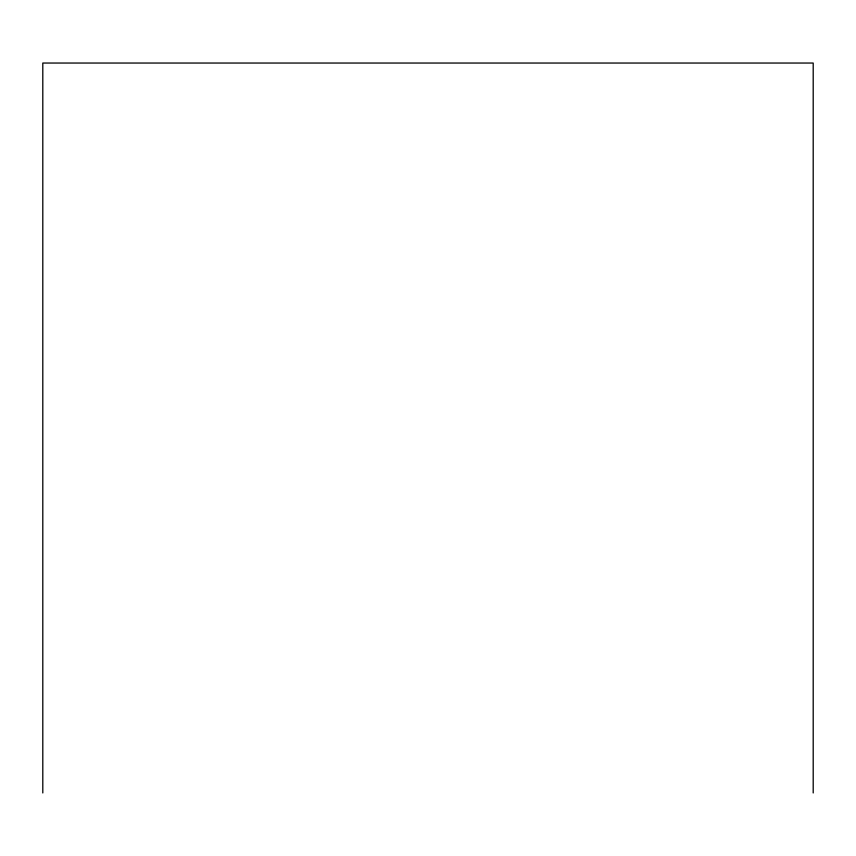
<?xml version="1.0" encoding="UTF-8"?>
<svg xmlns="http://www.w3.org/2000/svg" width="856" height="856" viewBox="0 0 856 856"><rect width="100%" height="100%" fill="white"/><g stroke="black" fill="none" stroke-linecap="round" stroke-linejoin="round"><path stroke-width="1.28" d="M813.2 792.956L813.2 63.044L42.8 63.044L42.8 792.956"/></g></svg>
